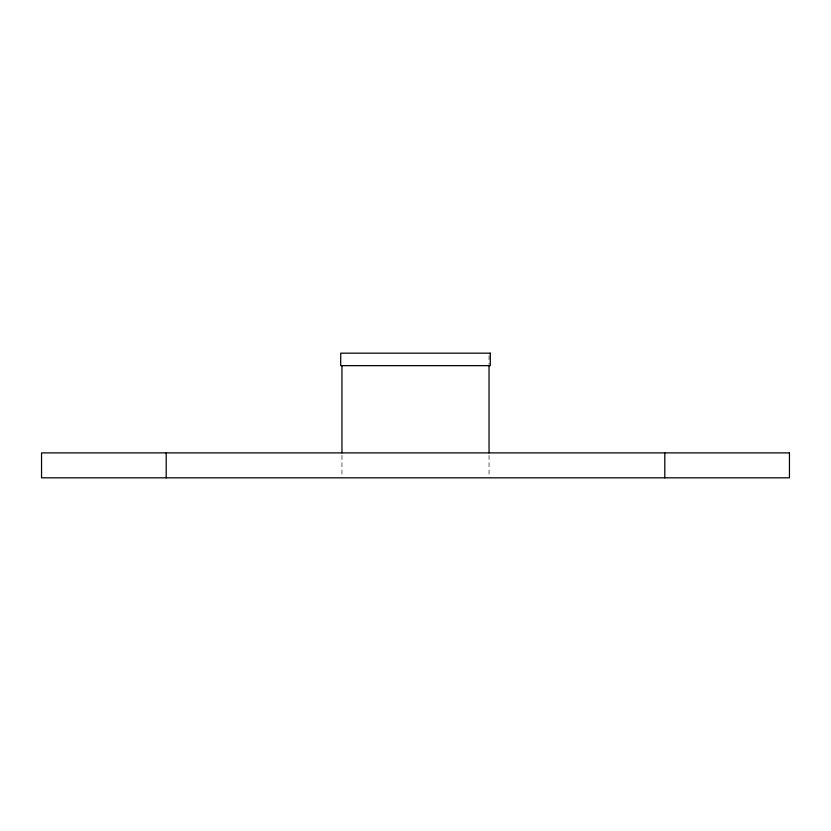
<?xml version="1.0" encoding="UTF-8"?>
<svg xmlns="http://www.w3.org/2000/svg" width="831" height="831" viewBox="0 0 831 831"><rect width="100%" height="100%" fill="white"/><g stroke="black" fill="none" stroke-linecap="round" stroke-linejoin="round"><path stroke-width="0.62" stroke-dasharray="4.16 3.12" d="M489.044 355.668L489.044 364.394M489.044 455.388L489.044 476.579M341.957 455.388L341.957 476.579"/><path stroke-width="1.25" d="M664.8 452.895L664.8 477.825M489.044 365.64L489.044 452.895M341.957 365.64L341.957 452.895M166.2 452.895L166.2 477.825M490.29 353.175L340.71 353.175L340.71 365.64L490.29 365.64L490.29 353.175M789.45 452.895L41.55 452.895L41.55 477.825L789.45 477.825L789.45 452.895"/></g></svg>
